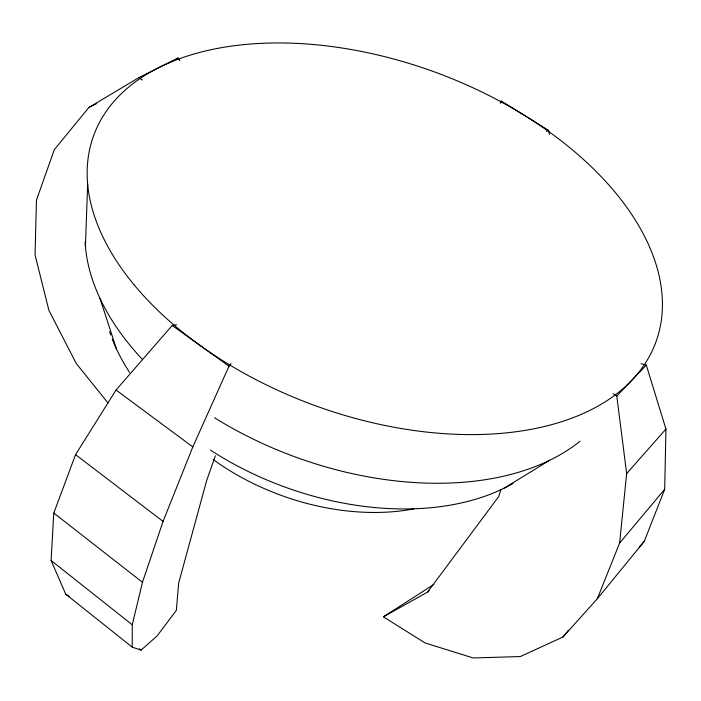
<?xml version="1.0" encoding="UTF-8"?>
<svg xmlns="http://www.w3.org/2000/svg" width="701" height="701" viewBox="0 0 701 701"><rect width="100%" height="100%" fill="white"/><g stroke="black" fill="none" stroke-linecap="round" stroke-linejoin="round"><path stroke-width="1.05" d="M215.391 455.755L206.699 480.404L178.667 583.083L176.337 610.361L157.164 635.868L141.103 650.107L132.217 647.172L132.261 624.793L142.469 582.286L163.061 521.413L192.819 446.914L228.99 366.194L231.015 363.635M433.823 584.468L383.403 616.81L425.008 642.931L473.219 657.967L520.352 656.548L562.999 636.964L597.348 598.707L644.254 541.409L664.688 489.272L665.95 429.047L646.296 365.116L641.064 363.705M85.426 246.445L87.651 184.144M132.217 647.172L65.745 594.176L51.094 560.502L53.784 513.062L75.559 454.642L116.042 390.01L172.218 325.474L176.486 324.782M597.348 598.707L619.614 543.073L626.659 473.587L616.775 396.021L613.147 393.611M500.689 103.056L501.268 101.014L548.471 130.298L549.488 134.452M501.057 489.342L498.674 496.588L427.584 592.091L383.403 616.81M500.242 102.951L501.268 101.014M179.868 60.628L177.966 58.008L138.824 77.653L88.843 107.507L54.319 149.655L36.461 200.118L35.05 254.91L48.912 310.394L76.225 363.451L108.059 403.022M562.999 636.964L568.502 630.252M619.614 543.073L664.688 489.272M626.659 473.587L665.95 429.047M639.251 547.043L644.254 541.409M616.775 396.021L646.296 365.116M427.584 592.091L429.082 590.531M176.153 59.147L177.966 58.008M503.966 488.282L549.566 460.338M88.843 107.507L96.65 103.564M546.508 131.271L548.471 130.298M65.745 594.176L69.355 596.542M138.824 77.653L142.426 80.054M172.218 325.474L228.99 366.194M116.042 390.01L192.819 446.914M75.559 454.642L163.061 521.413M53.784 513.062L142.469 582.286M51.094 560.502L132.261 624.793M139.411 648.767L141.103 650.107M100.024 298.486L116.401 348.835M580.007 441.227A279.979 173.384 20.2 0 1 214.611 417.814M142.198 359.21A279.979 173.384 20.2 0 1 85.128 241.95M513.071 483.462A243.501 156.525 20.2 0 1 210.458 450.121M129.606 372.424A243.501 156.525 20.2 0 1 112.3 339.249M110.705 334.973A243.501 156.525 20.2 0 1 109.601 331.766M413.862 508.908A193.695 128.125 20.2 0 1 213.183 459.584M134.373 285.176A299.476 177.195 20.2 0 0 631.75 380.345A299.476 177.195 20.2 0 0 358.237 50.814A299.476 177.195 20.2 0 0 134.373 285.176"/></g></svg>
